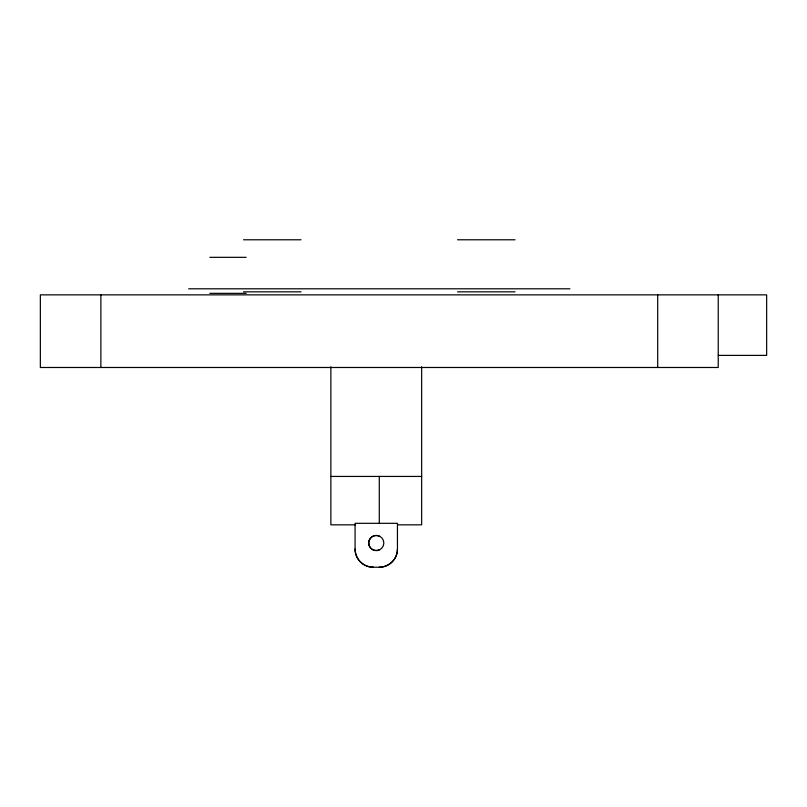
<?xml version="1.0" encoding="UTF-8"?>
<svg xmlns="http://www.w3.org/2000/svg" width="807" height="807" viewBox="0 0 807 807"><rect width="100%" height="100%" fill="white"/><g stroke="black" fill="none" stroke-linecap="round" stroke-linejoin="round"><path stroke-width="1.21" d="M243.543 239.78L301.041 239.78M457.539 239.78L515.037 239.78M209.82 257.332L246.135 257.332M188.636 288.805L569.944 288.805M243.543 291.831L301.041 291.831M457.539 291.831L515.037 291.831M209.82 293.345L246.135 293.345M718.27 355.383L766.65 355.383L766.65 294.858L40.35 294.858L40.35 367.488L718.23 367.488L718.23 294.858M330.87 476.433L421.658 476.433M355.08 524.832L330.87 524.832L330.87 366.731M397.447 524.832L421.658 524.832L421.658 366.731M373.238 567.22L379.29 567.22A18.157 18.157 0 0 0 397.447 549.063L397.447 523.319L355.08 523.319L355.08 549.063A18.157 18.157 0 0 0 373.238 567.22A18.157 18.157 0 0 1 355.08 549.063M657.705 294.858L657.705 367.488M379.29 476.433L379.29 523.319M100.875 294.858L100.875 367.488M397.447 549.063A18.157 18.157 0 0 1 379.29 567.22M379.29 549.94A7.566 7.566 0 0 1 368.698 543.01A7.566 7.566 0 0 1 379.29 536.08M372.481 549.567A7.566 7.566 0 0 0 383.829 543.01A7.566 7.566 0 0 0 372.481 536.453A7.566 7.566 0 0 0 372.481 549.567"/></g></svg>
